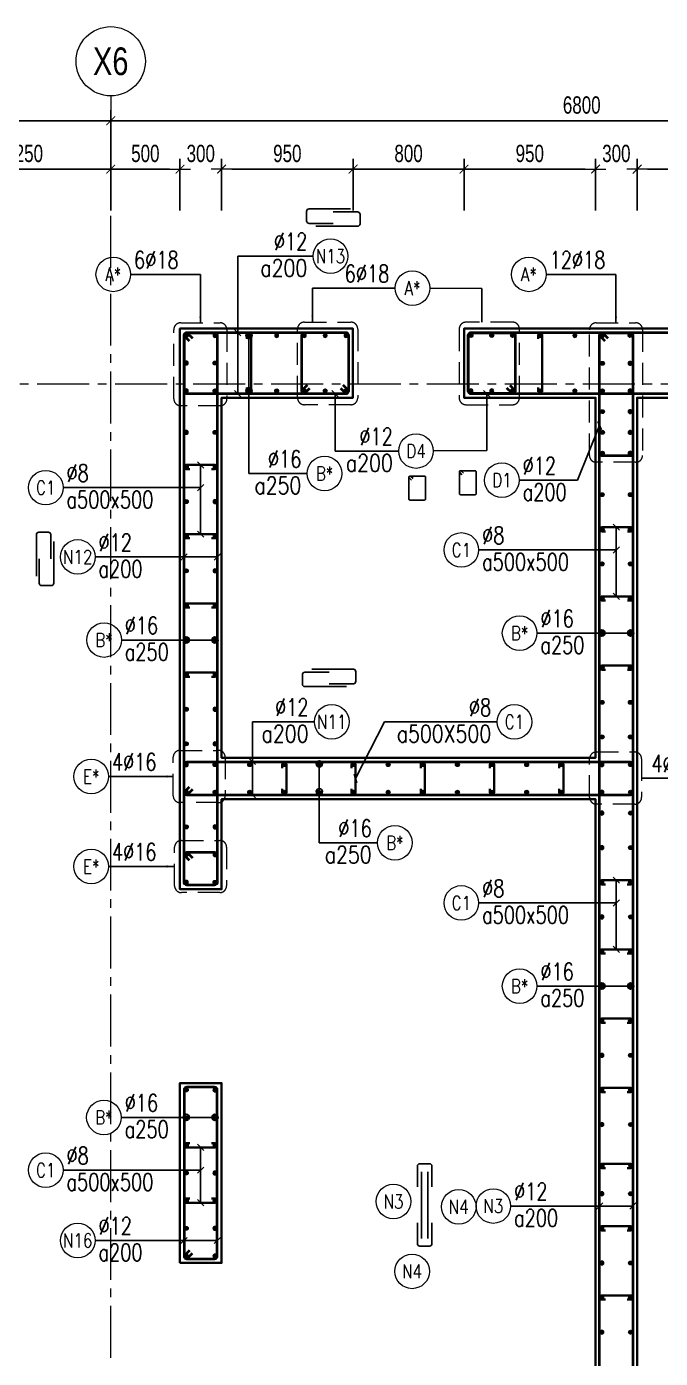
# Model space of a CAD drawing. Header units: millimetres. Extents: x 988833 to 1318015, y -9365 to 47591.
# Drawn here: x 1048560 to 1053134, y 37966 to 47587 of the extents above; entities that cross this region are included whole.
import ezdxf
from ezdxf.enums import TextEntityAlignment as Align

# ---------------------------------------------------------------- set-up
doc = ezdxf.new("R2010")
doc.units = ezdxf.units.MM
doc.header["$MEASUREMENT"] = 0
for name, pattern in [('HIDDEN', [9.525, 6.35, -3.175]), ('HIDDEN2', [4.7625, 3.175, -1.5875]), ('OF_Grid_1$0$CENTER2', [1.125, 0.75, -0.125, 0.125, -0.125])]:
    doc.linetypes.add(name, pattern=pattern)
doc.layers.get('0').update_dxf_attribs({"lineweight": 20})
doc.layers.get('Defpoints').update_dxf_attribs({"color": 151, "lineweight": 9})
for name, color, linetype in [('Hidden', 9, 'HIDDEN'), ('Leader', 6, 'Continuous'), ('Ligature', 1, 'Continuous')]:
    doc.layers.add(name, color=color, linetype=linetype)
for name, color, linetype, lineweight in [('KC-LEADER', 153, 'Continuous', 18), ('KC-THEP', 6, 'Continuous', 40), ('NDC_S_DIM', 1, 'Continuous', 15), ('NDC_S_HIDDEN', 8, 'HIDDEN2', 13), ('NDC_S_LEADER', 1, 'Continuous', 15), ('NDC_S_REBAR', 4, 'Continuous', 35), ('NDC_S_STIRRUP', 4, 'Continuous', 40), ('NDC_S_VN TEXT', 7, 'Continuous', 20), ('NDC_S_WALL', 6, 'Continuous', 35), ('OF_Grid_1$0$NDC_S_AXIS', 5, 'OF_Grid_1$0$CENTER2', 13), ('OF_Grid_1$0$NDC_S_SYMBOL', 1, 'Continuous', 15), ('OF_Grid_1$0$NDC_S_TEXT SYMBOL', 7, 'Continuous', 20)]:
    doc.layers.add(name, color=color, linetype=linetype, lineweight=lineweight)
doc.styles.add('NDC_ARIAL', font='arial.ttf', dxfattribs={"width": 0.85})
doc.styles.add('NDC_DIM', font='', dxfattribs={"width": 0.75})
doc.styles.add('NDC_EN TXT', font='romans.shx', dxfattribs={"width": 0.8})
doc.styles.add('OF_Grid_1$0$NDC_ANNO', font='', dxfattribs={"width": 0.8})
doc.styles.get('NDC_DIM').set_extended_font_data('Dotum')
doc.styles.get('OF_Grid_1$0$NDC_ANNO').set_extended_font_data('Dotum')
doc.dimstyles.new('NDC_1-50', dxfattribs={"dimscale": 50, "dimtxt": 2.5, "dimasz": 1, "dimexe": 1.5, "dimexo": 0, "dimgap": 0.8, "dimtad": 1, "dimdec": 0, "dimdsep": 46, "dimtxsty": 'NDC_ARIAL', "dimblk": 'DIMMARK', "dimcen": 49999.938995, "dimdle": 1.5, "dimclrd": 1, "dimclre": 1, "dimclrt": 3, "dimadec": 0, "dimazin": 0, "dimtfac": 1, "dimtdec": 0, "dimtix": 1, "dimtmove": 2, "dimatfit": 3, "dimfxl": 1, "dimarcsym": 0})
doc.dimstyles.new('NDC_dim_25', dxfattribs={"dimscale": 25, "dimtxt": 2.5, "dimasz": 1.5, "dimexe": 1.5, "dimexo": 2.5, "dimgap": 1, "dimtad": 1, "dimdec": 0, "dimzin": 0, "dimdsep": 46, "dimtxsty": 'NDC_DIM', "dimblk": 'DIMMARK', "dimcen": 0.09, "dimdle": 1.2, "dimclrd": 1, "dimclre": 1, "dimclrt": 3, "dimadec": 0, "dimazin": 0, "dimtfac": 1, "dimtdec": 0, "dimtix": 1, "dimtofl": 0, "dimtmove": 0, "dimatfit": 3, "dimfxl": 6, "dimfxlon": 1, "dimtolj": 1, "dimtzin": 0, "dimarcsym": 0})
doc.dimstyles.new('NDC_dim_30', dxfattribs={"dimscale": 30, "dimtxt": 2.5, "dimasz": 1.5, "dimexe": 1.5, "dimexo": 2.5, "dimgap": 1, "dimtad": 1, "dimdec": 0, "dimzin": 0, "dimdsep": 46, "dimtxsty": 'NDC_DIM', "dimblk": 'DIMMARK', "dimcen": 0.09, "dimdle": 1.2, "dimclrd": 1, "dimclre": 1, "dimclrt": 3, "dimadec": 0, "dimazin": 0, "dimtfac": 1, "dimtdec": 0, "dimtix": 1, "dimtofl": 0, "dimtmove": 0, "dimatfit": 3, "dimfxl": 6, "dimfxlon": 1, "dimtolj": 1, "dimtzin": 0, "dimarcsym": 0})
doc.dimstyles.new('NDC_dim_50', dxfattribs={"dimscale": 50, "dimtxt": 2.5, "dimasz": 1.5, "dimexe": 1.5, "dimexo": 2.5, "dimgap": 1, "dimtad": 1, "dimdec": 0, "dimzin": 0, "dimdsep": 46, "dimtxsty": 'NDC_DIM', "dimblk": 'DIMMARK', "dimcen": 0.09, "dimdle": 1.2, "dimclrd": 1, "dimclre": 1, "dimclrt": 3, "dimadec": 0, "dimazin": 0, "dimtfac": 1, "dimtdec": 0, "dimtix": 1, "dimtofl": 0, "dimtmove": 0, "dimatfit": 3, "dimfxl": 6, "dimfxlon": 1, "dimtolj": 1, "dimtzin": 0, "dimarcsym": 0})

# ---------------------------------------------------------------- blocks, each defined once
blk = doc.blocks.new('THEP')
at = {"layer": 'KC-LEADER', "color": 6}
blk.add_circle((0, 0), 14, dxfattribs=at)
at = {"layer": 'KC-THEP'}
for p, q in [((-14, 0), (14, 0)), ((9.9, 9.9), (-9.9, -9.9)), ((-9.9, 9.9), (9.9, -9.9)), ((0, 14), (0, -14))]:
    blk.add_line(p, q, dxfattribs=at)
blk = doc.blocks.new('DIMMARK')
at = {"layer": 'NDC_S_DIM', "color": 1}
blk.add_line((-1.5, 0), (1, 0), dxfattribs=at)
at = {"layer": 'NDC_S_DIM', "color": 2, "const_width": 0.1}
blk.add_lwpolyline([(-0.42, -0.42), (0.42, 0.42)], dxfattribs=at)
blk = doc.blocks.new('*U13')
blk.add_circle((-2.5, 0), 2.5)
at = {"layer": 'NDC_S_VN TEXT', "color": 3, "style": 'NDC_EN TXT', "width": 0.75}
blk.add_attdef('DK1', (0.5, 0.85), '', height=2.5, dxfattribs=at)
at = {"layer": 'NDC_S_VN TEXT', "color": 7, "style": 'NDC_EN TXT', "width": 0.8}
blk.add_attdef('SH2', text='', height=2, dxfattribs=at).set_placement((-2.5, 0), align=Align.MIDDLE)
blk = doc.blocks.new('*U11')
blk.add_circle((-2.5, 0), 2.5)
at = {"layer": 'NDC_S_VN TEXT', "color": 3, "style": 'NDC_EN TXT', "width": 0.75}
for tag, p in [('DK1', (0.5, 0.85)), ('KC1', (0.5, -2.97))]:
    blk.add_attdef(tag, p, '', height=2.5, dxfattribs=at)
at = {"layer": 'NDC_S_VN TEXT', "color": 7, "style": 'NDC_EN TXT', "width": 0.8}
blk.add_attdef('SH2', text='', height=2, dxfattribs=at).set_placement((-2.5, 0), align=Align.MIDDLE)
blk = doc.blocks.new('A$C72321851')
at = {"layer": 'Ligature'}
for points in [[(-60.9, -129.3), (-60.9, 170.9, -0.414214), (-43.3, 188.5), (25.8, 188.5, -0.414214), (43.4, 170.9), (43.4, -4.3)], [(-39.7, -4.3), (-39.7, -179.5, 0.414214), (-22.1, -197.1), (47, -197.1, 0.414214), (64.6, -179.5), (64.6, 120.7)]]:
    blk.add_lwpolyline(points, format="xyb", dxfattribs=at)
blk = doc.blocks.new('*U12')
blk.add_circle((-2.5, 0), 2.5)
at = {"layer": 'NDC_S_VN TEXT', "color": 3, "style": 'NDC_EN TXT', "width": 0.75}
for tag, p in [('DK1', (0.5, 0.85)), ('KC1', (0.5, -2.97))]:
    blk.add_attdef(tag, p, '', height=2.5, dxfattribs=at)
at = {"layer": 'NDC_S_VN TEXT', "color": 7, "style": 'NDC_EN TXT', "width": 0.8}
blk.add_attdef('SH2', text='', height=2, dxfattribs=at).set_placement((-2.5, 0), align=Align.MIDDLE)
blk = doc.blocks.new('*U9')
blk.add_circle((2.5, 0), 2.5)
at = {"layer": 'NDC_S_VN TEXT', "color": 3, "style": 'NDC_EN TXT', "width": 0.75}
blk.add_attdef('DK2', text='', height=2.5, dxfattribs=at).set_placement((-0.85, 0.85), align=Align.RIGHT)
at = {"layer": 'NDC_S_VN TEXT', "color": 7, "style": 'NDC_EN TXT', "width": 0.8}
blk.add_attdef('SH3', text='', height=2, dxfattribs=at).set_placement((2.5, 0), align=Align.MIDDLE)
blk = doc.blocks.new('*U10')
blk.add_circle((2.5, 0), 2.5)
at = {"layer": 'NDC_S_VN TEXT', "color": 3, "style": 'NDC_EN TXT'}
for tag, width, p in [('DK2', 0.75, (-0.85, 0.85)), ('KC2', 0.8, (-0.85, -2.97))]:
    blk.add_attdef(tag, text='', height=2.5, dxfattribs=dict(at, width=width)).set_placement(p, align=Align.RIGHT)
at = {"layer": 'NDC_S_VN TEXT', "color": 7, "style": 'NDC_EN TXT', "width": 0.8}
blk.add_attdef('SH3', text='', height=2, dxfattribs=at).set_placement((2.5, 0), align=Align.MIDDLE)
blk = doc.blocks.new('*U51')
at = {"layer": 'KC-THEP', "rotation": 189.6685644363809}
blk.add_blockref('THEP', (-103.5, 0), dxfattribs=at)
at = {"layer": 'KC-THEP', "xscale": -1, "rotation": 170.331435563619}
blk.add_blockref('THEP', (103.5, 0), dxfattribs=at)
blk = doc.blocks.new('*U26')
at = {"layer": 'NDC_S_HIDDEN', "color": 0, "linetype": 'ByBlock', "lineweight": -2, "transparency": 16777216}
for p in [(0, 1200), (0, 1000), (0, 800), (0, 600), (0, 400), (0, 200), (0, 0)]:
    blk.add_blockref('*U51', p, dxfattribs=at)
blk = doc.blocks.new('A$C7BC65A55')
at = {"layer": 'Ligature'}
for p, q in [((-15.2, 372, 0), (-15.2, 38.5, 0)), ((15.2, 372, 0), (15.2, 38.5, 0))]:
    blk.add_line(p, q, dxfattribs=at)
for points in [[(-36.2, 296.5), (-36.2, 400.9, -0.414214), (-24, 413.1), (24, 413.1, -0.414214), (36.2, 400.9), (36.2, 296.5)], [(-36.2, 116.5), (-36.2, 12.2, 0.414214), (-24, 0), (24, 0, 0.414214), (36.2, 12.2), (36.2, 116.5)]]:
    blk.add_lwpolyline(points, format="xyb", dxfattribs=at)
blk = doc.blocks.new('*U29')
at = {"layer": 'KC-THEP', "rotation": 9.66856443638095}
for p in [(0, 99.3), (0, -99.3)]:
    blk.add_blockref('THEP', p, dxfattribs=at)
blk = doc.blocks.new('*U30')
at = {"layer": 'NDC_S_HIDDEN', "color": 0, "linetype": 'ByBlock', "lineweight": -2, "transparency": 16777216}
for p in [(0, 0), (250, 0), (500, 0), (750, 0), (1000, 0), (1250, 0), (1500, 0), (1750, 0), (2000, 0), (2250, 0), (2500, 0)]:
    blk.add_blockref('*U29', p, dxfattribs=at)
blk = doc.blocks.new('*U27')
at = {"layer": 'NDC_S_REBAR'}
blk.add_lwpolyline([(-15, -75), (-15, -100, 1), (15, -100), (15, 100, 1), (-15, 100), (-15, 75)], format="xyb", dxfattribs=at)
blk = doc.blocks.new('*U28')
at = {"layer": 'NDC_S_HIDDEN', "color": 0, "linetype": 'ByBlock', "lineweight": -2, "transparency": 16777216}
for p in [(0, 0), (500, 0), (1000, 0), (1500, 0), (2000, 0)]:
    blk.add_blockref('*U27', p, dxfattribs=at)
blk = doc.blocks.new('*U56')
at = {"layer": 'OF_Grid_1$0$NDC_S_SYMBOL'}
blk.add_line((0, 5), (0, 9), dxfattribs=at)
blk.add_circle((0, 0), 5, dxfattribs=at)
at = {"layer": 'OF_Grid_1$0$NDC_S_TEXT SYMBOL', "color": 7, "style": 'OF_Grid_1$0$NDC_ANNO', "width": 0.8}
blk.add_attdef('GRID', text='', height=4, dxfattribs=at).set_placement((0, 0), align=Align.MIDDLE)
blk = doc.blocks.new('*D391')
at = {"layer": 'Defpoints', "color": 0, "ltscale": 200, "transparency": 16777216}
for p in [(1049166.5, 46907.1), (1041066.5, 45353.1), (1049166.5, 44784.2)]:
    blk.add_point(p, dxfattribs=at)
at = {"layer": 'NDC_S_DIM', "color": 1, "lineweight": -2, "ltscale": 200, "transparency": 16777216}
for p, q in [((1041066.5, 46607.1), (1041066.5, 46982.1)), ((1049166.5, 46607.1), (1049166.5, 46982.1)), ((1041141.5, 46907.1), (1049091.5, 46907.1))]:
    blk.add_line(p, q, dxfattribs=at)
at = {"layer": 'NDC_S_DIM', "color": 1, "lineweight": -2, "ltscale": 200, "transparency": 16777216, "xscale": 75, "yscale": 75, "zscale": 75, "rotation": 180}
blk.add_blockref('DIMMARK', (1041066.5, 46907.1), dxfattribs=at)
at = {"layer": 'NDC_S_DIM', "color": 1, "lineweight": -2, "ltscale": 200, "transparency": 16777216, "xscale": 75, "yscale": 75, "zscale": 75}
blk.add_blockref('DIMMARK', (1049166.5, 46907.1), dxfattribs=at)
at = {"layer": 'NDC_S_DIM', "color": 3, "ltscale": 200, "transparency": 16777216, "insert": (1045116.5, 47019.7), "char_height": 125, "attachment_point": 5, "style": 'NDC_DIM'}
blk.add_mtext('\\A1;8100', dxfattribs=at)
blk = doc.blocks.new('*D392')
at = {"layer": 'Defpoints', "color": 0, "ltscale": 200, "transparency": 16777216}
for p in [(1055966.7, 46907.1), (1049166.5, 44784.2), (1055966.7, 44154.5)]:
    blk.add_point(p, dxfattribs=at)
at = {"layer": 'NDC_S_DIM', "color": 1, "lineweight": -2, "ltscale": 200, "transparency": 16777216}
for p, q in [((1049166.5, 46607.1), (1049166.5, 46982.1)), ((1055966.7, 46607.1), (1055966.7, 46982.1)), ((1049241.5, 46907.1), (1055891.7, 46907.1))]:
    blk.add_line(p, q, dxfattribs=at)
at = {"layer": 'NDC_S_DIM', "color": 1, "lineweight": -2, "ltscale": 200, "transparency": 16777216, "xscale": 75, "yscale": 75, "zscale": 75, "rotation": 180}
blk.add_blockref('DIMMARK', (1049166.5, 46907.1), dxfattribs=at)
at = {"layer": 'NDC_S_DIM', "color": 1, "lineweight": -2, "ltscale": 200, "transparency": 16777216, "xscale": 75, "yscale": 75, "zscale": 75}
blk.add_blockref('DIMMARK', (1055966.7, 46907.1), dxfattribs=at)
at = {"layer": 'NDC_S_DIM', "color": 3, "ltscale": 200, "transparency": 16777216, "insert": (1052566.6, 47019.7), "char_height": 125, "attachment_point": 5, "style": 'NDC_DIM'}
blk.add_mtext('\\A1;6800', dxfattribs=at)
blk = doc.blocks.new('*D416')
at = {"layer": 'Defpoints', "color": 0, "ltscale": 200, "transparency": 16777216}
for p in [(1049166.5, 46557.4), (1049166.5, 45005.6), (1047916.5, 44905.6)]:
    blk.add_point(p, dxfattribs=at)
at = {"layer": 'NDC_S_DIM', "color": 1, "lineweight": -2, "ltscale": 200, "transparency": 16777216}
for p, q in [((1047916.5, 46257.4), (1047916.5, 46632.4)), ((1049166.5, 46257.4), (1049166.5, 46632.4)), ((1047991.5, 46557.4), (1049091.5, 46557.4))]:
    blk.add_line(p, q, dxfattribs=at)
at = {"layer": 'NDC_S_DIM', "color": 1, "lineweight": -2, "ltscale": 200, "transparency": 16777216, "xscale": 75, "yscale": 75, "zscale": 75, "rotation": 180}
blk.add_blockref('DIMMARK', (1047916.5, 46557.4), dxfattribs=at)
at = {"layer": 'NDC_S_DIM', "color": 1, "lineweight": -2, "ltscale": 200, "transparency": 16777216, "xscale": 75, "yscale": 75, "zscale": 75}
blk.add_blockref('DIMMARK', (1049166.5, 46557.4), dxfattribs=at)
at = {"layer": 'NDC_S_DIM', "color": 3, "ltscale": 200, "transparency": 16777216, "insert": (1048541.5, 46670), "char_height": 125, "attachment_point": 5, "style": 'NDC_DIM'}
blk.add_mtext('\\A1;1250', dxfattribs=at)
blk = doc.blocks.new('*D417')
at = {"layer": 'Defpoints', "color": 0, "ltscale": 200, "transparency": 16777216}
for p in [(1049666.5, 46557.4), (1049666.5, 45282.5), (1049166.5, 45005.6)]:
    blk.add_point(p, dxfattribs=at)
at = {"layer": 'NDC_S_DIM', "color": 1, "lineweight": -2, "ltscale": 200, "transparency": 16777216}
for p, q in [((1049166.5, 46257.4), (1049166.5, 46632.4)), ((1049666.5, 46257.4), (1049666.5, 46632.4)), ((1049241.5, 46557.4), (1049591.5, 46557.4))]:
    blk.add_line(p, q, dxfattribs=at)
at = {"layer": 'NDC_S_DIM', "color": 1, "lineweight": -2, "ltscale": 200, "transparency": 16777216, "xscale": 75, "yscale": 75, "zscale": 75, "rotation": 180}
blk.add_blockref('DIMMARK', (1049166.5, 46557.4), dxfattribs=at)
at = {"layer": 'NDC_S_DIM', "color": 1, "lineweight": -2, "ltscale": 200, "transparency": 16777216, "xscale": 75, "yscale": 75, "zscale": 75}
blk.add_blockref('DIMMARK', (1049666.5, 46557.4), dxfattribs=at)
at = {"layer": 'NDC_S_DIM', "color": 3, "ltscale": 200, "transparency": 16777216, "insert": (1049416.5, 46670), "char_height": 125, "attachment_point": 5, "style": 'NDC_DIM'}
blk.add_mtext('\\A1;500', dxfattribs=at)
blk = doc.blocks.new('*D418')
at = {"layer": 'Defpoints', "color": 0, "ltscale": 200, "transparency": 16777216}
for p in [(1049966.5, 46557.4), (1049666.5, 45282.5), (1049966.5, 44786.2)]:
    blk.add_point(p, dxfattribs=at)
at = {"layer": 'NDC_S_DIM', "color": 1, "lineweight": -2, "ltscale": 200, "transparency": 16777216}
for p, q in [((1049666.5, 46257.4), (1049666.5, 46632.4)), ((1049966.5, 46257.4), (1049966.5, 46632.4)), ((1049591.5, 46557.4), (1049516.5, 46557.4)), ((1050041.5, 46557.4), (1050116.5, 46557.4))]:
    blk.add_line(p, q, dxfattribs=at)
at = {"layer": 'NDC_S_DIM', "color": 1, "lineweight": -2, "ltscale": 200, "transparency": 16777216, "xscale": 75, "yscale": 75, "zscale": 75}
blk.add_blockref('DIMMARK', (1049666.5, 46557.4), dxfattribs=at)
at = {"layer": 'NDC_S_DIM', "color": 1, "lineweight": -2, "ltscale": 200, "transparency": 16777216, "xscale": 75, "yscale": 75, "zscale": 75, "rotation": 180}
blk.add_blockref('DIMMARK', (1049966.5, 46557.4), dxfattribs=at)
at = {"layer": 'NDC_S_DIM', "color": 3, "ltscale": 200, "transparency": 16777216, "insert": (1049816.5, 46670), "char_height": 125, "attachment_point": 5, "style": 'NDC_DIM'}
blk.add_mtext('\\A1;300', dxfattribs=at)
blk = doc.blocks.new('*D419')
at = {"layer": 'Defpoints', "color": 0, "ltscale": 200, "transparency": 16777216}
for p in [(1050916.3, 46557.4), (1050916.3, 44905.6), (1049966.5, 44786.2)]:
    blk.add_point(p, dxfattribs=at)
at = {"layer": 'NDC_S_DIM', "color": 1, "lineweight": -2, "ltscale": 200, "transparency": 16777216}
for p, q in [((1049966.5, 46257.4), (1049966.5, 46632.4)), ((1050916.3, 46257.4), (1050916.3, 46632.4)), ((1050041.5, 46557.4), (1050841.3, 46557.4))]:
    blk.add_line(p, q, dxfattribs=at)
at = {"layer": 'NDC_S_DIM', "color": 1, "lineweight": -2, "ltscale": 200, "transparency": 16777216, "xscale": 75, "yscale": 75, "zscale": 75, "rotation": 180}
blk.add_blockref('DIMMARK', (1049966.5, 46557.4), dxfattribs=at)
at = {"layer": 'NDC_S_DIM', "color": 1, "lineweight": -2, "ltscale": 200, "transparency": 16777216, "xscale": 75, "yscale": 75, "zscale": 75}
blk.add_blockref('DIMMARK', (1050916.3, 46557.4), dxfattribs=at)
at = {"layer": 'NDC_S_DIM', "color": 3, "ltscale": 200, "transparency": 16777216, "insert": (1050441.4, 46670), "char_height": 125, "attachment_point": 5, "style": 'NDC_DIM'}
blk.add_mtext('\\A1;950', dxfattribs=at)
blk = doc.blocks.new('*D420')
at = {"layer": 'Defpoints', "color": 0, "ltscale": 200, "transparency": 16777216}
for p in [(1051716.7, 46557.4), (1051716.7, 45178.3), (1050916.3, 44905.6)]:
    blk.add_point(p, dxfattribs=at)
at = {"layer": 'NDC_S_DIM', "color": 1, "lineweight": -2, "ltscale": 200, "transparency": 16777216}
for p, q in [((1050916.3, 46257.4), (1050916.3, 46632.4)), ((1051716.7, 46257.4), (1051716.7, 46632.4)), ((1050991.3, 46557.4), (1051641.7, 46557.4))]:
    blk.add_line(p, q, dxfattribs=at)
at = {"layer": 'NDC_S_DIM', "color": 1, "lineweight": -2, "ltscale": 200, "transparency": 16777216, "xscale": 75, "yscale": 75, "zscale": 75, "rotation": 180}
blk.add_blockref('DIMMARK', (1050916.3, 46557.4), dxfattribs=at)
at = {"layer": 'NDC_S_DIM', "color": 1, "lineweight": -2, "ltscale": 200, "transparency": 16777216, "xscale": 75, "yscale": 75, "zscale": 75}
blk.add_blockref('DIMMARK', (1051716.7, 46557.4), dxfattribs=at)
at = {"layer": 'NDC_S_DIM', "color": 3, "ltscale": 200, "transparency": 16777216, "insert": (1051316.5, 46670), "char_height": 125, "attachment_point": 5, "style": 'NDC_DIM'}
blk.add_mtext('\\A1;800', dxfattribs=at)
blk = doc.blocks.new('*D421')
at = {"layer": 'Defpoints', "color": 0, "ltscale": 200, "transparency": 16777216}
for p in [(1052666.5, 46557.4), (1051716.7, 45178.3), (1052666.5, 44877.1)]:
    blk.add_point(p, dxfattribs=at)
at = {"layer": 'NDC_S_DIM', "color": 1, "lineweight": -2, "ltscale": 200, "transparency": 16777216}
for p, q in [((1051716.7, 46257.4), (1051716.7, 46632.4)), ((1052666.5, 46257.4), (1052666.5, 46632.4)), ((1051791.7, 46557.4), (1052591.5, 46557.4))]:
    blk.add_line(p, q, dxfattribs=at)
at = {"layer": 'NDC_S_DIM', "color": 1, "lineweight": -2, "ltscale": 200, "transparency": 16777216, "xscale": 75, "yscale": 75, "zscale": 75, "rotation": 180}
blk.add_blockref('DIMMARK', (1051716.7, 46557.4), dxfattribs=at)
at = {"layer": 'NDC_S_DIM', "color": 1, "lineweight": -2, "ltscale": 200, "transparency": 16777216, "xscale": 75, "yscale": 75, "zscale": 75}
blk.add_blockref('DIMMARK', (1052666.5, 46557.4), dxfattribs=at)
at = {"layer": 'NDC_S_DIM', "color": 3, "ltscale": 200, "transparency": 16777216, "insert": (1052191.6, 46670), "char_height": 125, "attachment_point": 5, "style": 'NDC_DIM'}
blk.add_mtext('\\A1;950', dxfattribs=at)
blk = doc.blocks.new('*D422')
at = {"layer": 'Defpoints', "color": 0, "ltscale": 200, "transparency": 16777216}
for p in [(1052966.5, 46557.4), (1052666.5, 44877.1), (1052966.5, 44854.4)]:
    blk.add_point(p, dxfattribs=at)
at = {"layer": 'NDC_S_DIM', "color": 1, "lineweight": -2, "ltscale": 200, "transparency": 16777216}
for p, q in [((1052666.5, 46257.4), (1052666.5, 46632.4)), ((1052966.5, 46257.4), (1052966.5, 46632.4)), ((1052591.5, 46557.4), (1052516.5, 46557.4)), ((1053041.5, 46557.4), (1053116.5, 46557.4))]:
    blk.add_line(p, q, dxfattribs=at)
at = {"layer": 'NDC_S_DIM', "color": 1, "lineweight": -2, "ltscale": 200, "transparency": 16777216, "xscale": 75, "yscale": 75, "zscale": 75}
blk.add_blockref('DIMMARK', (1052666.5, 46557.4), dxfattribs=at)
at = {"layer": 'NDC_S_DIM', "color": 1, "lineweight": -2, "ltscale": 200, "transparency": 16777216, "xscale": 75, "yscale": 75, "zscale": 75, "rotation": 180}
blk.add_blockref('DIMMARK', (1052966.5, 46557.4), dxfattribs=at)
at = {"layer": 'NDC_S_DIM', "color": 3, "ltscale": 200, "transparency": 16777216, "insert": (1052816.5, 46670), "char_height": 125, "attachment_point": 5, "style": 'NDC_DIM'}
blk.add_mtext('\\A1;300', dxfattribs=at)
blk = doc.blocks.new('*D423')
at = {"layer": 'Defpoints', "color": 0, "ltscale": 200, "transparency": 16777216}
for p in [(1055666.5, 46557.4), (1052966.5, 44854.4), (1055666.5, 44719.6)]:
    blk.add_point(p, dxfattribs=at)
at = {"layer": 'NDC_S_DIM', "color": 1, "lineweight": -2, "ltscale": 200, "transparency": 16777216}
for p, q in [((1052966.5, 46257.4), (1052966.5, 46632.4)), ((1055666.5, 46257.4), (1055666.5, 46632.4)), ((1053041.5, 46557.4), (1055591.5, 46557.4))]:
    blk.add_line(p, q, dxfattribs=at)
at = {"layer": 'NDC_S_DIM', "color": 1, "lineweight": -2, "ltscale": 200, "transparency": 16777216, "xscale": 75, "yscale": 75, "zscale": 75, "rotation": 180}
blk.add_blockref('DIMMARK', (1052966.5, 46557.4), dxfattribs=at)
at = {"layer": 'NDC_S_DIM', "color": 1, "lineweight": -2, "ltscale": 200, "transparency": 16777216, "xscale": 75, "yscale": 75, "zscale": 75}
blk.add_blockref('DIMMARK', (1055666.5, 46557.4), dxfattribs=at)
at = {"layer": 'NDC_S_DIM', "color": 3, "ltscale": 200, "transparency": 16777216, "insert": (1054316.5, 46670), "char_height": 125, "attachment_point": 5, "style": 'NDC_DIM'}
blk.add_mtext('\\A1;2700', dxfattribs=at)

msp = doc.modelspace()

# ---------------------------------------------------------------- linework, layer by layer
for centre in [(1051207.4, 39099.8), (1051678.4, 39061.6), (1051341.9, 38594.8)]:
    msp.add_circle(centre, 125)
at = {"layer": 'Ligature'}
for points in [[(1051702.2, 44349), (1051686.3, 44365, -0.668179), (1051692.1, 44379), (1051796.7, 44379, -0.414214), (1051804.8, 44370.8), (1051804.8, 44213.7, -0.414214), (1051796.7, 44205.5), (1051692.1, 44205.5, -0.414214), (1051683.9, 44213.7), (1051683.9, 44370.8, -0.668179), (1051697.8, 44376.6), (1051713.8, 44360.6)], [(1051337.2, 44310.6), (1051321.3, 44326.5, -0.668179), (1051327, 44340.5), (1051431.7, 44340.5, -0.414214), (1051439.8, 44332.3), (1051439.8, 44175.2, -0.414214), (1051431.7, 44167), (1051327, 44167, -0.414214), (1051318.9, 44175.2), (1051318.9, 44332.3, -0.668179), (1051332.8, 44338.1), (1051348.8, 44322.1)]]:
    msp.add_lwpolyline(points, format="xyb", dxfattribs=at)
at = {"layer": 'NDC_S_HIDDEN', "ltscale": 50}
for points in [[(1049671.5, 45447.2), (1049955.7, 45447.2, -0.414214), (1050005.7, 45397.2), (1050005.7, 44898.3, -0.414214), (1049955.7, 44848.3), (1049671.5, 44848.3, -0.414214), (1049621.5, 44898.3), (1049621.5, 45397.2, -0.414214)], [(1050564.5, 45451.8), (1050899.8, 45451.8, -0.414214), (1050949.8, 45401.8), (1050949.8, 44905.6, -0.414214), (1050899.8, 44855.6), (1050564.5, 44855.6, -0.414214), (1050514.5, 44905.6), (1050514.5, 45401.8, -0.414214)], [(1052066.9, 45451.8), (1051731.7, 45451.8, 0.414214), (1051681.7, 45401.8), (1051681.7, 44905.6, 0.414214), (1051731.7, 44855.6), (1052066.9, 44855.6, 0.414214), (1052116.9, 44905.6), (1052116.9, 45401.8, 0.414214)], [(1052671.5, 45447.2), (1052955.7, 45447.2, -0.414214), (1053005.7, 45397.2), (1053005.7, 44489.7, -0.414214), (1052955.7, 44439.7), (1052671.5, 44439.7, -0.414214), (1052621.5, 44489.7), (1052621.5, 45397.2, -0.414214)], [(1049667.3, 42358.5), (1049943.1, 42358.5, -0.414214), (1049993.1, 42308.5), (1049993.1, 42031, -0.414214), (1049943.1, 41981), (1049667.3, 41981, -0.414214), (1049617.3, 42031), (1049617.3, 42308.5, -0.414214)], [(1052673.2, 42347), (1052949.1, 42347, -0.414214), (1052999.1, 42297), (1052999.1, 42019.5, -0.414214), (1052949.1, 41969.5), (1052673.2, 41969.5, -0.414214), (1052623.2, 42019.5), (1052623.2, 42297, -0.414214)], [(1049677.3, 41708.5), (1049953.2, 41708.5, -0.414214), (1050003.2, 41658.5), (1050003.2, 41381, -0.414214), (1049953.2, 41331), (1049677.3, 41331, -0.414214), (1049627.3, 41381), (1049627.3, 41658.5, -0.414214)]]:
    msp.add_lwpolyline(points, format="xyb", close=True, dxfattribs=at)
at = {"layer": 'NDC_S_REBAR'}
for points in [[(1050149.5, 45330.6), (1050149.5, 45355.6, -1), (1050179.5, 45355.6), (1050179.5, 44955.6, -1), (1050149.5, 44955.6), (1050149.5, 44980.6)], [(1052251.9, 45330.6), (1052251.9, 45355.6, -1), (1052281.9, 45355.6), (1052281.9, 44955.6, -1), (1052251.9, 44955.6), (1052251.9, 44980.6)], [(1049894.2, 44390.6), (1049919.2, 44390.6, 1), (1049919.2, 44420.6), (1049712.2, 44420.6, 1), (1049712.2, 44390.6), (1049737.2, 44390.6)], [(1052895.8, 43940.6), (1052920.8, 43940.6, 1), (1052920.8, 43970.6), (1052713.8, 43970.6, 1), (1052713.8, 43940.6), (1052738.8, 43940.6)], [(1049894.2, 43890.6), (1049919.2, 43890.6, 1), (1049919.2, 43920.6), (1049712.2, 43920.6, 1), (1049712.2, 43890.6), (1049737.2, 43890.6)], [(1049894.2, 43390.6), (1049919.2, 43390.6, 1), (1049919.2, 43420.6), (1049712.2, 43420.6, 1), (1049712.2, 43390.6), (1049737.2, 43390.6)], [(1052895.8, 43440.6), (1052920.8, 43440.6, 1), (1052920.8, 43470.6), (1052713.8, 43470.6, 1), (1052713.8, 43440.6), (1052738.8, 43440.6)], [(1049894.2, 42890.6), (1049919.2, 42890.6, 1), (1049919.2, 42920.6), (1049712.2, 42920.6, 1), (1049712.2, 42890.6), (1049737.2, 42890.6)], [(1052895.8, 42940.6), (1052920.8, 42940.6, 1), (1052920.8, 42970.6), (1052713.8, 42970.6, 1), (1052713.8, 42940.6), (1052738.8, 42940.6)], [(1052894.2, 41390.6), (1052919.2, 41390.6, 1), (1052919.2, 41420.6), (1052712.2, 41420.6, 1), (1052712.2, 41390.6), (1052737.2, 41390.6)], [(1052894.2, 40890.6), (1052919.2, 40890.6, 1), (1052919.2, 40920.6), (1052712.2, 40920.6, 1), (1052712.2, 40890.6), (1052737.2, 40890.6)], [(1052894.2, 40390.6), (1052919.2, 40390.6, 1), (1052919.2, 40420.6), (1052712.2, 40420.6, 1), (1052712.2, 40390.6), (1052737.2, 40390.6)], [(1052894.2, 39890.6), (1052919.2, 39890.6, 1), (1052919.2, 39920.6), (1052712.2, 39920.6, 1), (1052712.2, 39890.6), (1052737.2, 39890.6)], [(1049893.6, 39520.6), (1049918.6, 39520.6, -1), (1049918.6, 39490.6), (1049711.6, 39490.6, -1), (1049711.6, 39520.6), (1049736.6, 39520.6)], [(1052894.2, 39340.6), (1052919.2, 39340.6, 1), (1052919.2, 39370.6), (1052712.2, 39370.6, 1), (1052712.2, 39340.6), (1052737.2, 39340.6)], [(1049893.6, 39120.6), (1049918.6, 39120.6, -1), (1049918.6, 39090.6), (1049711.6, 39090.6, -1), (1049711.6, 39120.6), (1049736.6, 39120.6)], [(1052894.2, 38890.6), (1052919.2, 38890.6, 1), (1052919.2, 38920.6), (1052712.2, 38920.6, 1), (1052712.2, 38890.6), (1052737.2, 38890.6)], [(1052894.2, 38390.6), (1052919.2, 38390.6, 1), (1052919.2, 38420.6), (1052712.2, 38420.6, 1), (1052712.2, 38390.6), (1052737.2, 38390.6)]]:
    msp.add_lwpolyline(points, format="xyb", dxfattribs=at)
at = {"layer": 'NDC_S_STIRRUP'}
for points in [[(1049735.7, 45315.6), (1049695.7, 45355.6, -0.414214), (1049715.7, 45375.6), (1049915.7, 45375.6, -0.414214), (1049935.7, 45355.6), (1049935.7, 41405.6, -0.414214), (1049915.7, 41385.6), (1049715.7, 41385.6, -0.414214), (1049695.7, 41405.6), (1049695.7, 45355.6, -0.414214), (1049715.7, 45375.6), (1049755.7, 45335.6)], [(1050824.5, 44975.6), (1050864.5, 44935.6, 0.414214), (1050884.5, 44955.6), (1050884.5, 45355.6, 0.414214), (1050864.5, 45375.6), (1049716.5, 45375.6, 0.414214), (1049696.5, 45355.6), (1049696.5, 44955.6, 0.414214), (1049716.5, 44935.6), (1050864.5, 44935.6, 0.414214), (1050884.5, 44955.6), (1050844.5, 44995.6)], [(1050584.5, 44995.6), (1050544.5, 44955.6, 0.414214), (1050564.5, 44935.6), (1050864.5, 44935.6, 0.414214), (1050884.5, 44955.6), (1050884.5, 45355.6, 0.414214), (1050864.5, 45375.6), (1050564.5, 45375.6, 0.414214), (1050544.5, 45355.6), (1050544.5, 44955.6, 0.414214), (1050564.5, 44935.6), (1050604.5, 44975.6)], [(1055875.7, 44975.6), (1055915.7, 44935.6, 0.414214), (1055935.7, 44955.6), (1055935.7, 45355.6, 0.414214), (1055915.7, 45375.6), (1051766.9, 45375.6, 0.414214), (1051746.9, 45355.6), (1051746.9, 44955.6, 0.414214), (1051766.9, 44935.6), (1055915.7, 44935.6, 0.414214), (1055935.7, 44955.6), (1055895.7, 44995.6)], [(1052046.9, 44995.6), (1052086.9, 44955.6, -0.414214), (1052066.9, 44935.6), (1051766.9, 44935.6, -0.414214), (1051746.9, 44955.6), (1051746.9, 45355.6, -0.414214), (1051766.9, 45375.6), (1052066.9, 45375.6, -0.414214), (1052086.9, 45355.6), (1052086.9, 44955.6, -0.414214), (1052066.9, 44935.6), (1052026.9, 44975.6)], [(1052735.7, 45315.6), (1052695.7, 45355.6, -0.414214), (1052715.7, 45375.6), (1052915.7, 45375.6, -0.414214), (1052935.7, 45355.6), (1052935.7, 33055.6, -0.414214), (1052915.7, 33035.6), (1052715.7, 33035.6, -0.414214), (1052695.7, 33055.6), (1052695.7, 45355.6, -0.414214), (1052715.7, 45375.6), (1052755.7, 45335.6)], [(1052735.7, 45315.6), (1052695.7, 45355.6, -0.414214), (1052715.7, 45375.6), (1052915.7, 45375.6, -0.414214), (1052935.7, 45355.6), (1052935.7, 44505.8, -0.414214), (1052915.7, 44485.8), (1052715.7, 44485.8, -0.414214), (1052695.7, 44505.8), (1052695.7, 45355.6, -0.414214), (1052715.7, 45375.6), (1052755.7, 45335.6)], [(1049755.7, 42075.6), (1049715.7, 42035.6, -0.414214), (1049695.7, 42055.6), (1049695.7, 42255.6, -0.414214), (1049715.7, 42275.6), (1052915.7, 42275.6, -0.414214), (1052935.7, 42255.6), (1052935.7, 42055.6, -0.414358), (1052915.7, 42035.6), (1049715.7, 42035.6, -0.414214), (1049695.7, 42055.6), (1049735.7, 42095.6)], [(1049735.7, 41563.4), (1049695.7, 41603.4, -0.414214), (1049715.7, 41623.4), (1049915.7, 41623.4, -0.414214), (1049935.7, 41603.4), (1049935.7, 41405.6, -0.414214), (1049915.7, 41385.6), (1049715.7, 41385.6, -0.414214), (1049695.7, 41405.6), (1049695.7, 41603.4, -0.414214), (1049715.7, 41623.4), (1049755.7, 41583.4)], [(1049735.7, 38745.6), (1049695.7, 38705.6, 0.414214), (1049715.7, 38685.6), (1049915.7, 38685.6, 0.414214), (1049935.7, 38705.6), (1049935.7, 39905.6, 0.414214), (1049915.7, 39925.6), (1049715.7, 39925.6, 0.414214), (1049695.7, 39905.6), (1049695.7, 38705.6, 0.414214), (1049715.7, 38685.6), (1049755.7, 38725.6)]]:
    msp.add_lwpolyline(points, format="xyb", dxfattribs=at)
at = {"layer": 'NDC_S_WALL'}
for points in [[(1052666.5, 36605.6), (1052666.5, 42005.6), (1052666.5, 42005.6), (1049966.5, 42005.6), (1049966.5, 42005.6), (1049966.5, 41355.6), (1049666.5, 41355.6), (1049666.5, 41355.6), (1049666.5, 45405.6), (1050915.3, 45405.6), (1050915.3, 45405.6), (1050915.3, 44905.6), (1050915.3, 44905.6), (1049966.5, 44905.6), (1049966.5, 42305.6), (1052666.5, 42305.6), (1052666.5, 42305.6), (1052666.5, 44905.6), (1052666.5, 44905.6), (1051717.7, 44905.6), (1051717.7, 44905.6), (1051717.7, 45405.6), (1055966.5, 45405.6)], [(1055666.5, 44255.6), (1055666.5, 44905.6), (1052966.5, 44905.6), (1052966.5, 33505.6)]]:
    msp.add_lwpolyline(points, dxfattribs=at)
msp.add_lwpolyline([(1049666.5, 38655.6), (1049966.5, 38655.6), (1049966.5, 39955.6), (1049666.5, 39955.6)], close=True, dxfattribs=at)
at = {"layer": 'OF_Grid_1$0$NDC_S_AXIS', "ltscale": 500}
for p, q in [((1049166.5, 31782.6), (1049166.5, 46886.7)), ((1039074, 45005.6), (1057694.6, 45005.6))]:
    msp.add_line(p, q, dxfattribs=at)

# ---------------------------------------------------------------- block references
at = {"layer": 'Hidden', "xscale": 1.44, "yscale": 1.44, "zscale": 1.44}
msp.add_blockref('A$C7BC65A55', (1051432.5, 38777.5, 0), dxfattribs=at)
at = {"layer": 'KC-THEP'}
for p, rotation in [((1049712.2, 45355.6), 189.668564436381), ((1051766.9, 45355.6), 189.6685644363809), ((1051916.9, 45355.6), 189.6685644363809), ((1052066.9, 45355.6), 189.6685644363809), ((1052915.7, 45355.6), 189.6685644363809), ((1049919.2, 45156.5), 9.66856443638095), ((1052715.7, 45154.7), 9.668564436380946), ((1049919.2, 44955.6), 9.668564436380946), ((1050164.5, 44955.6), 9.668564436380946), ((1050364.5, 44955.6), 9.668564436380946), ((1050564.5, 44955.6), 9.668564436380946), ((1050714.5, 44955.6), 9.668564436380946), ((1050864.5, 44955.6), 9.668564436380946), ((1052266.9, 44955.6), 9.668564436380946), ((1052516.9, 44955.6), 9.668564436380946), ((1052715.7, 44955.6), 9.668564436380946), ((1052715.7, 44805.6), 9.668564436380946), ((1049919.2, 44655.6), 9.668564436380946), ((1052715.7, 44655.6), 9.668564436380946), ((1052715.7, 44505.8), 9.668564436380946), ((1049712.2, 44405.6), 189.6685644363809), ((1049712.2, 44155.6), 189.6685644363809), ((1052713.8, 44205.6), 9.668564436380926), ((1052917.6, 44205.6), 9.668564436380926), ((1052713.8, 43955.6), 9.668564436380926), ((1052917.6, 43955.6), 9.668564436380926), ((1049712.2, 43905.6), 189.6685644363809), ((1052713.8, 43705.6), 9.668564436380926), ((1052917.6, 43705.6), 9.668564436380926), ((1049712.2, 43655.6), 189.6685644363809), ((1049712.2, 43405.6), 189.6685644363809), ((1052713.8, 43455.6), 9.668564436380926), ((1052917.6, 43455.6), 9.668564436380926), ((1052713.8, 43205.6), 9.668564436380926), ((1052917.6, 43205.6), 9.668564436380926), ((1049712.2, 43155.6), 189.6685644363809), ((1049712.2, 42905.6), 189.6685644363809), ((1052713.8, 42955.6), 9.668564436380926), ((1052917.6, 42955.6), 9.668564436380926), ((1052713.8, 42705.6), 9.668564436380926), ((1052917.6, 42705.6), 9.668564436380926), ((1049712.2, 42655.6), 189.6685644363809), ((1052713.8, 42455.6), 9.668564436380926), ((1052917.6, 42455.6), 9.668564436380926), ((1049712.2, 42405.6), 189.6685644363809), ((1052919.2, 42255.2), 9.668564436380926), ((1052919.2, 42056.6), 9.668564436380926), ((1052919.2, 41905.6), 9.668564436380953), ((1049712.2, 41805.6), 189.6685644363809), ((1052919.2, 41655.6), 9.668564436380953), ((1049712.2, 41605.6), 189.6685644363809), ((1049919.2, 41405.6), 9.668564436380946), ((1052919.2, 41405.6), 9.668564436380953), ((1052919.2, 41155.6), 9.668564436380953), ((1052919.2, 40905.6), 9.668564436380953), ((1052919.2, 40655.6), 9.668564436380953), ((1052919.2, 40405.6), 9.668564436380953), ((1052919.2, 40155.6), 9.668564436380953), ((1052919.2, 39905.6), 9.668564436380953), ((1052919.2, 39655.6), 9.668564436380953), ((1052712.2, 39355.6), 189.6685644363809), ((1052919.2, 39155.6), 9.668564436380926), ((1052919.2, 38905.6), 9.668564436380926), ((1052919.2, 38655.6), 9.668564436380926), ((1052919.2, 38405.6), 9.668564436380926), ((1052919.2, 38155.6), 9.668564436380926)]:
    msp.add_blockref('THEP', p, dxfattribs=dict(at, rotation=rotation))
at = {"layer": 'KC-THEP', "xscale": -1}
for p, rotation in [((1049919.2, 45355.6), 170.331435563619), ((1050164.5, 45355.6), 170.331435563619), ((1050364.5, 45355.6), 170.331435563619), ((1050564.5, 45355.6), 170.331435563619), ((1050714.5, 45355.6), 170.331435563619), ((1050864.5, 45355.6), 170.331435563619), ((1052266.9, 45355.6), 170.331435563619), ((1052516.9, 45355.6), 170.331435563619), ((1052715.7, 45355.6), 170.331435563619), ((1049712.2, 45156.5), 350.3314355636191), ((1052915.7, 45154.7), 350.3314355636191), ((1049712.2, 44955.6), 350.3314355636191), ((1051766.9, 44955.6), 350.3314355636191), ((1051916.9, 44955.6), 350.3314355636191), ((1052066.9, 44955.6), 350.3314355636191), ((1052915.7, 44955.6), 350.3314355636191), ((1052915.7, 44805.6), 350.3314355636191), ((1049712.2, 44655.6), 350.3314355636191), ((1052915.7, 44655.6), 350.3314355636191), ((1052915.7, 44505.8), 350.3314355636191), ((1049919.2, 44405.6), 170.331435563619), ((1049919.2, 44155.6), 170.331435563619), ((1049919.2, 43905.6), 170.331435563619), ((1049919.2, 43655.6), 170.331435563619), ((1049919.2, 43405.6), 170.331435563619), ((1049919.2, 43155.6), 170.331435563619), ((1049919.2, 42905.6), 170.331435563619), ((1049919.2, 42655.6), 170.331435563619), ((1049919.2, 42405.6), 170.331435563619), ((1049712.2, 42255.2), 350.3314355636191), ((1052712.2, 42255.2), 350.3314355636191), ((1049712.2, 42056.6), 350.3314355636191), ((1052712.2, 42056.6), 350.3314355636191), ((1052712.2, 41905.6), 350.3314355636191), ((1049919.2, 41805.6), 170.331435563619), ((1052712.2, 41655.6), 350.3314355636191), ((1049919.2, 41605.6), 170.331435563619), ((1049712.2, 41405.6), 350.3314355636191), ((1052712.2, 41405.6), 350.3314355636191), ((1052712.2, 41155.6), 350.3314355636191), ((1052712.2, 40905.6), 350.3314355636191), ((1052712.2, 40655.6), 350.3314355636191), ((1052712.2, 40405.6), 350.3314355636191), ((1052712.2, 40155.6), 350.3314355636191), ((1052712.2, 39905.6), 350.3314355636191), ((1052712.2, 39655.6), 350.3314355636191), ((1052919.2, 39355.6), 170.331435563619), ((1052712.2, 39155.6), 350.3314355636191), ((1052712.2, 38905.6), 350.3314355636191), ((1052712.2, 38655.6), 350.3314355636191), ((1052712.2, 38405.6), 350.3314355636191), ((1052712.2, 38155.6), 350.3314355636191)]:
    msp.add_blockref('THEP', p, dxfattribs=dict(at, rotation=rotation))
at = {"layer": 'Leader', "xscale": -1, "rotation": 270.0000000000001}
msp.add_blockref('A$C72321851', (1050777.5, 46205.3), dxfattribs=at)
at = {"layer": 'Leader'}
for p, rotation in [((1048694.2, 43737.6), 179.9999999999999), ((1050738.8, 42879.7), 89.99999999999997)]:
    msp.add_blockref('A$C72321851', p, dxfattribs=dict(at, rotation=rotation))
at = {"layer": 'NDC_S_HIDDEN'}
for name, p in [('*U30', (1049919.2, 42155.9)), ('*U28', (1050419.2, 42155.2)), ('*U26', (1049815.1, 38705.6))]:
    msp.add_blockref(name, p, dxfattribs=at)
at = {"layer": 'NDC_S_VN TEXT', "xscale": 50, "yscale": 50, "zscale": 50}
for name, p, values in [('*U10', (1050628, 45929.2), {'SH3': 'N13', 'DK2': '%%C12', 'KC2': 'a200'}), ('*U13', (1049310.2, 45797.1), {'SH2': 'A*', 'DK1': '6%%C18'}), ('*U13', (1052310.2, 45797.1), {'SH2': 'A*', 'DK1': '12%%C18'}), ('*U9', (1051219.7, 45697.6), {'SH3': 'A*', 'DK2': '6%%C18'}), ('*U10', (1051245.2, 44520.9), {'SH3': 'D4', 'DK2': '%%C12', 'KC2': 'a200'}), ('*U10', (1050585.2, 44358.3), {'SH3': 'B*', 'DK2': '%%C16', 'KC2': 'a250'}), ('*U11', (1052115.2, 44310), {'SH2': 'D1', 'DK1': '%%C12', 'KC1': 'a200'}), ('*U12', (1048822.4, 44256.3), {'SH2': 'C1', 'DK1': '%%c8', 'KC1': 'a500x500'}), ('*U12', (1051822.4, 43806.3), {'SH2': 'C1', 'DK1': '%%c8', 'KC1': 'a500x500'}), ('*U11', (1049053.3, 43755.8), {'SH2': 'N12', 'DK1': '%%C12', 'KC1': 'a200'}), ('*U11', (1049243.3, 43155.6), {'SH2': 'B*', 'DK1': '%%C16', 'KC1': 'a250'}), ('*U11', (1052243.3, 43205.6), {'SH2': 'B*', 'DK1': '%%C16', 'KC1': 'a250'}), ('*U10', (1050636.8, 42564.8), {'SH3': 'N11', 'DK2': '%%C12', 'KC2': 'a200'}), ('*U10', (1051955.4, 42564.2), {'SH3': 'C1', 'DK2': '%%c8', 'KC2': 'a500X500'}), ('*U13', (1049150.9, 42169.8), {'SH2': 'E*', 'DK1': '4%%C16'}), ('*U9', (1053433.7, 42158.2), {'SH3': 'E*', 'DK2': '4%%C16'}), ('*U10', (1051092.9, 41691), {'SH3': 'B*', 'DK2': '%%C16', 'KC2': 'a250'}), ('*U13', (1049150.9, 41519.8), {'SH2': 'E*', 'DK1': '4%%C16'}), ('*U12', (1051822.4, 41256.3), {'SH2': 'C1', 'DK1': '%%c8', 'KC1': 'a500x500'}), ('*U11', (1052243.3, 40655.6), {'SH2': 'B*', 'DK1': '%%C16', 'KC1': 'a250'}), ('*U11', (1049242.7, 39707.1), {'SH2': 'B*', 'DK1': '%%C16', 'KC1': 'a250'}), ('*U12', (1048822.4, 39326.3), {'SH2': 'C1', 'DK1': '%%c8', 'KC1': 'a500x500'}), ('*U11', (1052053.3, 39066.8), {'SH2': 'N3', 'DK1': '%%C12', 'KC1': 'a200'}), ('*U11', (1049053.3, 38817.9), {'SH2': 'N16', 'DK1': '%%C12', 'KC1': 'a200'})]:
    msp.add_blockref(name, p, dxfattribs=at).add_auto_attribs(values)
at = {"layer": 'OF_Grid_1$0$NDC_S_AXIS'}
ref = msp.add_blockref('*U56', (1049166.5, 47336.7), dxfattribs=dict(at, xscale=50, yscale=50, zscale=50, rotation=180))
ref.add_attrib('GRID', 'X6', dxfattribs={"layer": 'OF_Grid_1$0$NDC_S_TEXT SYMBOL', "color": 7, "height": 200, "style": 'OF_Grid_1$0$NDC_ANNO', "width": 0.8}).set_placement((1049166.5, 47336.7), align=Align.MIDDLE)

# ---------------------------------------------------------------- texts
at = {"layer": 'NDC_S_VN TEXT', "color": 7, "style": 'NDC_EN TXT', "width": 0.8}
for tag, p in [('N3', (1051207.4, 39099.8)), ('N4', (1051678.4, 39061.6)), ('N4', (1051341.9, 38594.8))]:
    msp.add_attdef(tag, text='3', height=100, dxfattribs=at).set_placement(p, align=Align.MIDDLE)

# ---------------------------------------------------------------- dimensions: what is measured, and where the dimension line sits
at = {"layer": 'NDC_S_DIM', "ltscale": 200}
dim = msp.add_linear_dim(base=(1049166.5, 46907.1), p1=(1041066.5, 45353.1), p2=(1049166.5, 44784.2), dimstyle='NDC_dim_50', dxfattribs=at)
dim.commit()
dim.dimension.update_dxf_attribs({"geometry": '*D391', "text_midpoint": (1045116.5, 47019.7)})
for base, p1, p2, picture, middle in [((1055966.7, 46907.1), (1049166.5, 44784.2), (1055966.7, 44154.5), '*D392', (1052566.6, 47019.7)), ((1049166.5, 46557.4), (1047916.5, 44905.6), (1049166.5, 45005.6), '*D416', (1048541.5, 46670)), ((1049666.5, 46557.4), (1049166.5, 45005.6), (1049666.5, 45282.5), '*D417', (1049416.5, 46670)), ((1049966.5, 46557.4), (1049666.5, 45282.5), (1049966.5, 44786.2), '*D418', (1049816.5, 46670)), ((1050916.3, 46557.4), (1049966.5, 44786.2), (1050916.3, 44905.6), '*D419', (1050441.4, 46670)), ((1051716.7, 46557.4), (1050916.3, 44905.6), (1051716.7, 45178.3), '*D420', (1051316.5, 46670)), ((1052666.5, 46557.4), (1051716.7, 45178.3), (1052666.5, 44877.1), '*D421', (1052191.6, 46670)), ((1052966.5, 46557.4), (1052666.5, 44877.1), (1052966.5, 44854.4), '*D422', (1052816.5, 46670)), ((1055666.5, 46557.4), (1052966.5, 44854.4), (1055666.5, 44719.6), '*D423', (1054316.5, 46670))]:
    dim = msp.add_linear_dim(base=base, p1=p1, p2=p2, dimstyle='NDC_dim_50', override={"dimtmove": 1}, dxfattribs=at)
    dim.commit()
    dim.dimension.update_dxf_attribs({"geometry": picture, "text_midpoint": middle})

# ---------------------------------------------------------------- leaders
at = {"layer": 'NDC_S_HIDDEN', "ltscale": 200}
msp.add_leader([(1051845.6, 45451.8), (1051845.6, 45694.6), (1051469.7, 45697.1)], dimstyle='NDC_dim_25', override={"dimgap": 1, "dimtad": 0}, dxfattribs=at)
at = {"layer": 'NDC_S_LEADER'}
for points, dimstyle, override in [([(1050083.3, 44935.6), (1050083.3, 45929), (1050628, 45929)], 'NDC_dim_30', {"dimtad": 0, "dimldrblk": 'Oblique'}), ([(1050083.3, 45375.6), (1050083.3, 45929), (1050628, 45929)], 'NDC_dim_30', {"dimtad": 0, "dimldrblk": 'Oblique'}), ([(1049813.6, 45447.2), (1049813.6, 45797.1), (1049314.1, 45797.1)], 'NDC_dim_30', {"dimgap": 1, "dimtad": 0}), ([(1052813.6, 45447.2), (1052813.6, 45797.1), (1052314.1, 45797.1)], 'NDC_dim_30', {"dimgap": 1, "dimtad": 0}), ([(1050622.3, 45453.8), (1050622.3, 45697.5), (1051219.7, 45697.5)], 'NDC_dim_30', {"dimtad": 0}), ([(1050164.5, 45355.6), (1050164.5, 44358.1), (1050585.2, 44358.1)], 'NDC_dim_30', {"dimgap": 1, "dimtad": 0, "dimldrblk": 'Origin'}), ([(1050164.5, 44955.6), (1050164.5, 44358.1), (1050585.2, 44358.1)], 'NDC_dim_30', {"dimgap": 1, "dimtad": 0, "dimldrblk": 'Origin'}), ([(1050785.7, 44935.6), (1050785.7, 44520.9), (1051245.2, 44520.9)], 'NDC_dim_30', {"dimtad": 0, "dimldrblk": 'Oblique'}), ([(1051880.3, 44935.6), (1051880.3, 44525.2), (1051495.2, 44522)], 'NDC_dim_30', {"dimtad": 0, "dimldrblk": 'Oblique'}), ([(1052695.7, 44704.2), (1052535.6, 44310), (1052115.2, 44310)], 'NDC_dim_30', {"dimtad": 0, "dimldrblk": 'Oblique'}), ([(1049815.7, 44420.6), (1049815.7, 43920.6)], 'NDC_dim_30', {"dimtad": 0, "dimldrblk": 'Oblique'}), ([(1049815.7, 43920.6), (1049815.7, 44420.6)], 'NDC_dim_30', {"dimtad": 0, "dimldrblk": 'Oblique'}), ([(1049815.7, 44256.3), (1048822.4, 44256.3)], 'NDC_dim_30', {"dimtad": 0, "dimldrblk": 'Oblique'}), ([(1052815.7, 43970.6), (1052815.7, 43470.6)], 'NDC_dim_30', {"dimtad": 0, "dimldrblk": 'Oblique'}), ([(1052815.7, 43470.6), (1052815.7, 43970.6)], 'NDC_dim_30', {"dimtad": 0, "dimldrblk": 'Oblique'}), ([(1049935.7, 43755.6), (1049053.3, 43755.6)], 'NDC_dim_30', {"dimtad": 0, "dimldrblk": 'Oblique'}), ([(1049695.7, 43755.6), (1049053.3, 43755.6)], 'NDC_dim_30', {"dimtad": 0, "dimldrblk": 'Oblique'}), ([(1052815.7, 43806.3), (1051822.4, 43806.3)], 'NDC_dim_30', {"dimtad": 0, "dimldrblk": 'Oblique'}), ([(1052919.2, 43205.6), (1052243.3, 43205.6)], 'NDC_dim_30', {"dimtad": 0, "dimldrblk": 'Origin'}), ([(1052712.2, 43205.6), (1052243.3, 43205.6)], 'NDC_dim_30', {"dimtad": 0, "dimldrblk": 'Origin'}), ([(1049919.2, 43155.6), (1049243.3, 43155.6)], 'NDC_dim_30', {"dimtad": 0, "dimldrblk": 'Origin'}), ([(1049712.2, 43155.6), (1049243.3, 43155.6)], 'NDC_dim_30', {"dimtad": 0, "dimldrblk": 'Origin'}), ([(1050189.3, 42038), (1050189.3, 42564.6), (1050636.8, 42564.6)], 'NDC_dim_30', {"dimgap": 1, "dimtad": 0, "dimldrblk": 'Oblique'}), ([(1050189.3, 42278), (1050189.3, 42564.6), (1050636.8, 42564.6)], 'NDC_dim_30', {"dimtad": 0, "dimldrblk": 'Oblique'}), ([(1050934.2, 42155.2), (1051142.5, 42564.2), (1051955.4, 42564.2)], 'NDC_dim_30', {"dimtad": 0, "dimldrblk": 'Oblique'}), ([(1050672.3, 42260.7), (1050672.3, 41690.9), (1051092.9, 41690.9)], 'NDC_dim_30', {"dimgap": 1, "dimtad": 0, "dimldrblk": 'Origin'}), ([(1052999.1, 42158.2), (1053433.7, 42158.2)], 'NDC_dim_25', {"dimgap": 1, "dimtad": 0}), ([(1050672.3, 42060.7), (1050672.3, 41690.9), (1051092.9, 41690.9)], 'NDC_dim_30', {"dimgap": 1, "dimtad": 0, "dimldrblk": 'Origin'}), ([(1052815.7, 41420.6), (1052815.7, 40920.6)], 'NDC_dim_30', {"dimtad": 0, "dimldrblk": 'Oblique'}), ([(1052815.7, 40920.6), (1052815.7, 41420.6)], 'NDC_dim_30', {"dimtad": 0, "dimldrblk": 'Oblique'}), ([(1052815.7, 41256.3), (1051822.4, 41256.3)], 'NDC_dim_30', {"dimtad": 0, "dimldrblk": 'Oblique'}), ([(1052919.2, 40655.6), (1052243.3, 40655.6)], 'NDC_dim_30', {"dimtad": 0, "dimldrblk": 'Origin'}), ([(1052712.2, 40655.6), (1052243.3, 40655.6)], 'NDC_dim_30', {"dimtad": 0, "dimldrblk": 'Origin'}), ([(1049918.6, 39707.1), (1049242.7, 39707.1)], 'NDC_dim_30', {"dimtad": 0, "dimldrblk": 'Origin'}), ([(1049711.6, 39707.1), (1049242.7, 39707.1)], 'NDC_dim_30', {"dimtad": 0, "dimldrblk": 'Origin'}), ([(1049815.7, 39490.6), (1049815.1, 39090.6)], 'NDC_dim_30', {"dimtad": 0, "dimldrblk": 'Oblique'}), ([(1049815.7, 39090.6), (1049815.7, 39490.6)], 'NDC_dim_30', {"dimtad": 0, "dimldrblk": 'Oblique'}), ([(1049815.7, 39326.3), (1048822.4, 39326.3)], 'NDC_dim_30', {"dimtad": 0, "dimldrblk": 'Oblique'}), ([(1052935.7, 39066.6), (1052053.3, 39066.6)], 'NDC_dim_30', {"dimtad": 0, "dimldrblk": 'Oblique'}), ([(1052695.7, 39066.6), (1052053.3, 39066.6)], 'NDC_dim_30', {"dimtad": 0, "dimldrblk": 'Oblique'}), ([(1049935.7, 38817.8), (1049053.3, 38817.8)], 'NDC_dim_30', {"dimtad": 0, "dimldrblk": 'Oblique'}), ([(1049695.7, 38817.8), (1049053.3, 38817.8)], 'NDC_dim_30', {"dimtad": 0, "dimldrblk": 'Oblique'})]:
    msp.add_leader(points, dimstyle=dimstyle, override=override, dxfattribs=at)
for points in [[(1049619.4, 42169.8), (1049150.9, 42169.8)], [(1049619.4, 41519.8), (1049150.9, 41519.8)]]:
    msp.add_leader(points, dimstyle='NDC_1-50', dxfattribs=at)

doc.saveas('drawing.dxf')
